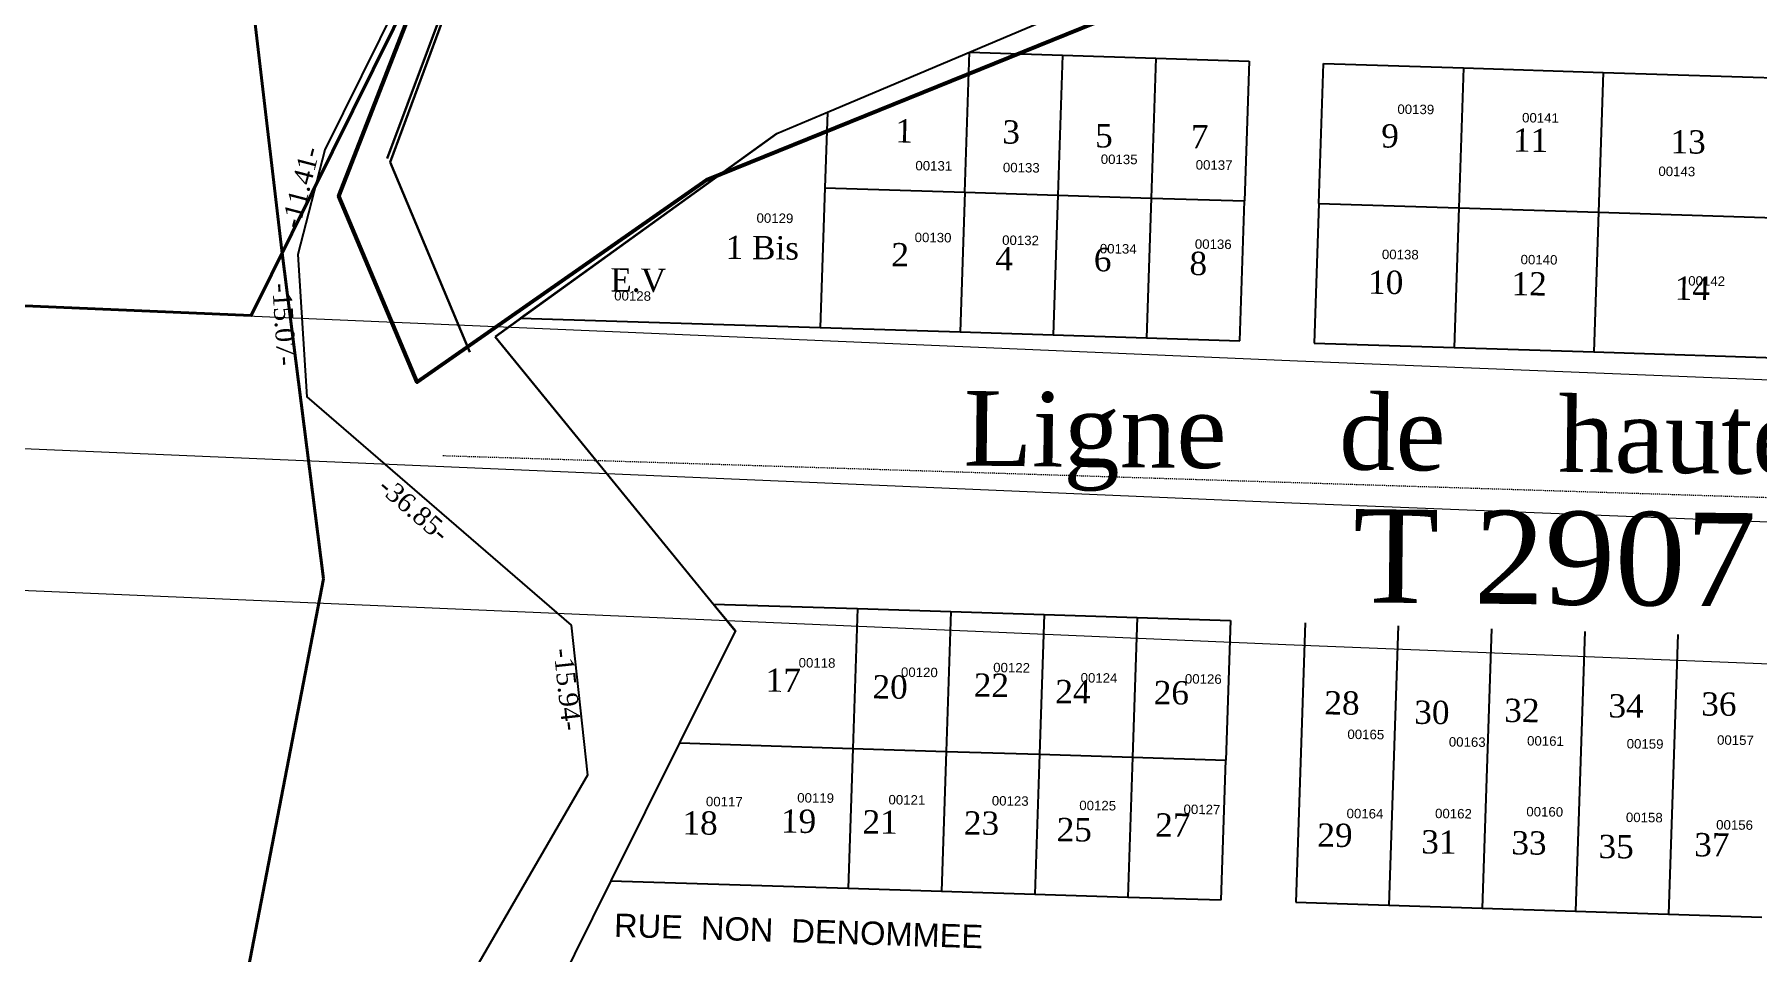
# Model space of a CAD drawing. Header units: metres. Extents: x 0 to 1324930, y 0 to 1631912.
# Drawn here: x 253078.7 to 253260.5, y 1628499 to 1628596 of the extents above; entities that cross this region are included whole.
import ezdxf
from ezdxf.enums import TextEntityAlignment as Align

# ---------------------------------------------------------------- set-up
doc = ezdxf.new("R2010")
doc.units = ezdxf.units.M
doc.header["$MEASUREMENT"] = 0
doc.linetypes.add('DGN Style 4', pattern=[0.103896, 0.051948, -0.025974, 0, -0.025974])
for name, color, linetype in [('A_revoir_niveau_0', 7, 'Continuous'), ('limites_parcelles', 7, 'Continuous'), ('limites_sections', 7, 'Continuous'), ('limites_tf', 7, 'Continuous'), ('numero_lot', 7, 'Continuous'), ('numero_parcelle', 7, 'Continuous'), ('toponymie', 7, 'Continuous')]:
    doc.layers.add(name, color=color, linetype=linetype)
for name, color, linetype, lineweight in [('Cotation Linéaire', 7, 'Continuous', 0), ('emprise_ht_pik_rufisque', 7, 'Continuous', 0), ('MORCELLEMENT', 7, 'Continuous', 0), ('Nom_rues', 7, 'Continuous', 0)]:
    doc.layers.add(name, color=color, linetype=linetype, lineweight=lineweight)
doc.layers.add('Lignes HT Vectorisées', color=6, linetype='Continuous', lineweight=0, true_color=0xff00ff)
doc.styles.add('Style-Arial', font='arial.ttf')
doc.styles.add('Style-FANCY', font='times.ttf')
doc.styles.add('Times 1.0', font='times.ttf', dxfattribs={"width": 0.99, "height": 0.0254})

# ---------------------------------------------------------------- blocks, each defined once
blk = doc.blocks.new('*U133')
at = {"elevation": 0.00936, "flags": 128}
blk.add_lwpolyline([(0.12116, 0.29601), (0.18016, 0.29651), (0.1819, 0.23655), (0.19943, 0.20056), (0.21399, 0.17116), (0.2221, 0.1548), (0.22525, 0.14859), (0.22604, 0.14586), (0.18744, 0.06792), (0.18457, 0.05687), (0.18554, 0.04184), (0.21342, 0.01775), (0.21517, 0.0019), (0.19493, -0.03301), (0.17801, -0.06391), (0.16466, -0.10389), (0.16244, -0.10544), (0.15233, -0.10497), (0.15038, -0.11432), (0.15123, -0.13939)], dxfattribs=at)
at = {"layer": 'Cotation Linéaire', "style": 'Times 1.0', "width": 0.99}
blk.add_text('-11.41-', height=0.002, rotation=75.4592, dxfattribs=at).set_placement((0.1839, 0.06423, -0.0018), align=Align.TOP_CENTER)
for s, rotation, p in [('-15.07-', 273.6695, (0.18216, 0.04943, -0.0018)), ('-36.85-', 319.1755, (0.19622, 0.02924, -0.0018)), ('-15.94-', 276.314, (0.21205, 0.01087, -0.0018))]:
    blk.add_text(s, height=0.002, rotation=rotation, dxfattribs=at).set_placement(p, align=Align.CENTER)

msp = doc.modelspace()

# ---------------------------------------------------------------- linework, layer by layer
at = {"layer": 'A_revoir_niveau_0', "color": 7, "linetype": 'DGN Style 4', "lineweight": 0}
msp.add_line((253121.78257, 1628551.50395), (253363.97672, 1628543.85511), dxfattribs=at)
at = {"layer": 'A_revoir_niveau_0', "color": 3, "linetype": 'Continuous', "lineweight": 40, "flags": 128}
for points in [[(252795.21402, 1628634.92517), (252851.99881, 1628741.45067), (252957.04564, 1628806.69164), (253094.46447, 1628810.40394), (253097.83907, 1628753.33606), (253101.16962, 1628724.56393), (253098.37103, 1628671.49584), (253099.80356, 1628615.61471), (253104.78277, 1628573.14803), (253109.19722, 1628538.48243)], [(253109.19722, 1628538.48243), (253089.24729, 1628435.10641), (253070.93649, 1628409.58108), (253073.5652, 1628378.64433), (253056.61771, 1628297.5597), (253053.67809, 1628253.23787), (253051.37063, 1628252.41937), (252728.26832, 1628372.59404), (252751.31723, 1628578.89352), (252757.47303, 1628618.09788), (252795.21402, 1628634.92517)]]:
    msp.add_lwpolyline(points, dxfattribs=at)
at = {"layer": 'A_revoir_niveau_0', "color": 1, "linetype": 'Continuous', "lineweight": 40, "flags": 128}
msp.add_lwpolyline([(252951.69328, 1628572.70393), (253055.79028, 1628719.48493), (253110.19928, 1628739.72293), (253148.81328, 1628661.60893), (253101.55528, 1628566.28293), (252951.69328, 1628572.70393)], close=True, dxfattribs=at)
at = {"layer": 'emprise_ht_pik_rufisque', "color": 1}
for p, q in [((252903.24677, 1628574.72799), (253211.99417, 1628561.49974)), ((253211.99417, 1628561.49974), (253915.36692, 1628533.45153)), ((253210.75441, 1628531.52534), (252902.79736, 1628544.71971)), ((253925.76349, 1628503.0131), (253210.75441, 1628531.52534))]:
    msp.add_line(p, q, dxfattribs=at)
at = {"layer": 'Lignes HT Vectorisées', "color": 5, "flags": 128}
msp.add_lwpolyline([(252238.11574, 1628531.22831), (252321.66409, 1628595.65976), (252410.12055, 1628620.07157), (252571.30276, 1628537.02192), (252902.60468, 1628559.74173), (253211.37429, 1628546.51252), (253598.51754, 1628531.07451), (253921.49096, 1628519.00911), (254251.54553, 1628795.95567)], dxfattribs=at)
at = {"layer": 'limites_parcelles'}
for p, q in [((253162.37231, 1628587.76037), (253407.05842, 1628691.20111)), ((253176.86663, 1628579.30815), (253177.35861, 1628594.09059)), ((253177.35861, 1628594.09059), (253187.1967, 1628593.77176)), ((253187.1967, 1628593.77176), (253186.70548, 1628578.99755)), ((253187.1967, 1628593.77176), (253197.03476, 1628593.45292)), ((253197.03476, 1628593.45292), (253196.54381, 1628578.68697)), ((253197.03476, 1628593.45292), (253206.87382, 1628593.13405)), ((253206.87382, 1628593.13405), (253206.38364, 1628578.37634)), ((253214.24068, 1628578.12931), (253214.71904, 1628592.88735)), ((253214.71904, 1628592.88735), (253229.50268, 1628592.42059)), ((253229.50268, 1628592.42059), (253229.01152, 1628577.66278)), ((253229.50268, 1628592.42063), (253229.50268, 1628592.42059)), ((253229.50268, 1628592.42059), (253244.25971, 1628591.95466)), ((253244.25971, 1628591.95466), (253243.76954, 1628577.19667)), ((253244.25972, 1628591.95475), (253244.25971, 1628591.95466)), ((253244.25971, 1628591.95466), (253283.61513, 1628590.71209)), ((253157.05566, 1628585.51277), (253162.37231, 1628587.76037)), ((253162.37231, 1628587.76037), (253162.1069, 1628579.77409)), ((253130.00079, 1628566.01513), (253157.05566, 1628585.51277)), ((253162.1069, 1628579.77409), (253161.61648, 1628565.0168)), ((253162.1069, 1628579.77409), (253176.86663, 1628579.30815)), ((253176.86663, 1628579.30815), (253176.37548, 1628564.55075)), ((253176.86663, 1628579.30815), (253186.70548, 1628578.99755)), ((253186.70548, 1628578.99755), (253186.21482, 1628564.24006)), ((253186.70548, 1628578.99755), (253196.54381, 1628578.68697)), ((253196.54381, 1628578.68697), (253196.05315, 1628563.92939)), ((253196.54381, 1628578.68697), (253206.38364, 1628578.37634)), ((253205.89347, 1628563.61866), (253206.38364, 1628578.37634)), ((253214.24068, 1628578.12931), (253213.76238, 1628563.37321)), ((253214.24068, 1628578.12931), (253229.01152, 1628577.66278)), ((253229.01152, 1628577.66278), (253228.52044, 1628562.90696)), ((253229.01152, 1628577.66278), (253243.76954, 1628577.19667)), ((253243.76954, 1628577.19667), (253243.27943, 1628562.44068)), ((253243.76954, 1628577.19667), (253283.12396, 1628575.95372)), ((253130.00079, 1628566.01513), (253127.29841, 1628564.06761)), ((253130.00079, 1628566.01513), (253161.61648, 1628565.0168)), ((253161.61648, 1628565.0168), (253176.37548, 1628564.55075)), ((253127.29841, 1628564.06761), (253150.36614, 1628535.8281)), ((253176.37548, 1628564.55075), (253186.21482, 1628564.24006)), ((253186.21482, 1628564.24006), (253196.05315, 1628563.92939)), ((253196.05315, 1628563.92939), (253205.89347, 1628563.61866)), ((253213.76238, 1628563.37321), (253228.52044, 1628562.90696)), ((253228.52044, 1628562.90696), (253243.27943, 1628562.44068)), ((253243.27943, 1628562.44068), (253282.63285, 1628561.19739)), ((253150.36614, 1628535.8281), (253152.65892, 1628533.02127)), ((253150.36614, 1628535.8281), (253165.5559, 1628535.34859)), ((253165.5559, 1628535.34859), (253165.06525, 1628520.59075)), ((253165.5559, 1628535.34859), (253175.39426, 1628535.03801)), ((253175.39426, 1628535.03801), (253174.9041, 1628520.2802)), ((253175.39426, 1628535.03801), (253185.23458, 1628534.72737)), ((253185.23458, 1628534.72737), (253184.74343, 1628519.96964)), ((253185.23458, 1628534.72737), (253195.07196, 1628534.41683)), ((253195.07196, 1628534.41683), (253194.5813, 1628519.65912)), ((253195.07196, 1628534.41683), (253204.9113, 1628534.10622)), ((253204.9113, 1628534.10622), (253204.42113, 1628519.34849)), ((253152.65892, 1628533.02127), (253146.76459, 1628521.16839)), ((253212.78107, 1628533.8571), (253211.80083, 1628504.34372)), ((253222.61986, 1628533.52875), (253221.63822, 1628504.03305)), ((253232.45669, 1628533.20167), (253231.47657, 1628503.72236)), ((253242.29717, 1628532.92553), (253241.31689, 1628503.4116)), ((253252.13651, 1628532.61498), (253251.15426, 1628503.10093)), ((253146.76459, 1628521.16839), (253139.53192, 1628506.62425)), ((253146.76459, 1628521.16839), (253165.06525, 1628520.59075)), ((253165.06525, 1628520.59075), (253164.57462, 1628505.83393)), ((253165.06525, 1628520.59075), (253174.9041, 1628520.2802)), ((253174.9041, 1628520.2802), (253174.41396, 1628505.52341)), ((253174.9041, 1628520.2802), (253184.74343, 1628519.96964)), ((253184.74343, 1628519.96964), (253184.25238, 1628505.21292)), ((253184.74343, 1628519.96964), (253194.5813, 1628519.65912)), ((253194.5813, 1628519.65912), (253194.09071, 1628504.90243)), ((253194.5813, 1628519.65912), (253204.42113, 1628519.34849)), ((253203.931, 1628504.59188), (253204.42113, 1628519.34849)), ((253139.53192, 1628506.62425), (253118.61123, 1628464.55491)), ((253139.53192, 1628506.62425), (253164.57462, 1628505.83393)), ((253164.57462, 1628505.83393), (253174.41396, 1628505.52341)), ((253174.41396, 1628505.52341), (253184.25238, 1628505.21292)), ((253184.25238, 1628505.21292), (253194.09071, 1628504.90243)), ((253194.09071, 1628504.90243), (253203.931, 1628504.59188)), ((253211.80083, 1628504.34372), (253221.63822, 1628504.03305)), ((253221.63822, 1628504.03305), (253231.47657, 1628503.72236)), ((253231.47657, 1628503.72236), (253241.31689, 1628503.4116)), ((253241.31689, 1628503.4116), (253251.15426, 1628503.10093)), ((253251.15426, 1628503.10093), (253260.9936, 1628502.7902))]:
    msp.add_line(p, q, dxfattribs=at)
at = {"layer": 'limites_sections', "color": 112, "linetype": 'Continuous', "lineweight": 40, "extrusion": (-1.87173e-09, -9.63983e-10, 1), "elevation": -0.00205, "flags": 128}
msp.add_lwpolyline([(253469.82084, 1628503.17614), (253488.58964, 1628500.41443), (253454.87949, 1628458.45481), (253455.86901, 1628419.14669), (253456.67725, 1628387.03977), (253456.72541, 1628385.12663), (253456.8268, 1628378.59077), (253456.09285, 1628349.73443), (253454.03286, 1628268.7428), (253388.28287, 1628177.21207), (253374.26849, 1628101.94024), (253305.37539, 1628033.50285), (252724.25043, 1628275.00653), (252729.81031, 1628341.80532), (252735.30242, 1628407.78978), (252753.24186, 1628623.32182), (252721.72186, 1628619.43782), (252719.11116, 1628633.48746), (252714.79736, 1628656.70232), (252707.87286, 1628693.96682), (252708.1785, 1628714.65705), (252708.49991, 1628736.41507), (252708.92257, 1628765.02786), (252709.54665, 1628807.27601), (252710.02398, 1628836.27541), (252766.51681, 1628874.56219), (252777.80737, 1628875.20736), (252792.59454, 1628876.05234), (252806.68043, 1628876.85725), (252821.79945, 1628877.72119), (252840.09874, 1628878.76687), (252853.87009, 1628879.5538), (252869.67308, 1628880.45683), (252881.50225, 1628881.13278), (252890.23491, 1628881.63179), (252896.72449, 1628882.00262), (252900.6388, 1628882.2263), (252915.41934, 1628884.05997), (252947.8723, 1628888.08609), (252995.1058, 1628893.94587), (253038.77185, 1628895.22744), (253072.39909, 1628896.21438), (253084.09137, 1628889.07052), (253103.78085, 1628877.04045), (253120.36733, 1628866.90627), (253135.16261, 1628857.86651), (253140.02365, 1628843.37896), (253144.88469, 1628828.89142), (253158.88819, 1628822.54624), (253184.20263, 1628811.07591), (253223.52056, 1628793.26041), (253250.15887, 1628785.95727), (253263.79345, 1628773.4373), (253279.13654, 1628744.45583), (253296.18444, 1628717.17928), (253350.96302, 1628668.58952), (253387.61075, 1628636.0822), (253479.03706, 1628554.98513), (253469.82084, 1628503.17614)], close=True, dxfattribs=at)
at = {"layer": 'limites_tf', "color": 1, "linetype": 'Continuous', "lineweight": 0}
for p, q in [((253157.05549, 1628585.46067), (253407.05824, 1628691.14804)), ((253127.29923, 1628564.01551), (253157.05549, 1628585.46067)), ((253152.65874, 1628532.9682), (253127.29923, 1628564.01551)), ((253118.61205, 1628464.50281), (253152.65874, 1628532.9682))]:
    msp.add_line(p, q, dxfattribs=at)
at = {"layer": 'limites_tf', "color": 5, "linetype": 'Continuous', "lineweight": 30}
msp.add_line((253147.37981, 1628666.86242), (253115.90091, 1628582.8494), dxfattribs=at)
at = {"layer": 'limites_tf', "color": 1, "linetype": 'Continuous', "lineweight": 30}
for p, q in [((253116.23624, 1628582.47515), (253147.10178, 1628666.22584)), ((253124.62892, 1628562.43475), (253116.23624, 1628582.47515))]:
    msp.add_line(p, q, dxfattribs=at)
at = {"layer": 'MORCELLEMENT', "color": 7, "linetype": 'Continuous', "lineweight": 53, "elevation": -0.00001, "flags": 128}
msp.add_lwpolyline([(253363.74432, 1628929.2455), (253317.99789, 1628812.01553), (253290.22872, 1628763.51508), (253307.35659, 1628742.64673), (253352.8768, 1628702.49026), (253408.15962, 1628687.53054), (253405.21882, 1628684.04518), (253149.62764, 1628580.58788), (253119.06804, 1628559.26838), (253110.82118, 1628578.89743), (253143.40622, 1628662.48542), (253353.16221, 1629049.19806)], dxfattribs=at)

# ---------------------------------------------------------------- block references
at = {"layer": 'A_revoir_niveau_0', "xscale": 1000, "yscale": 1000, "zscale": 1000}
msp.add_blockref('*U133', (252921.90136, 1628515.85229, -9.359), dxfattribs=at)

# ---------------------------------------------------------------- texts
at = {"layer": 'Nom_rues', "color": 7, "linetype": 'Continuous', "lineweight": 0, "style": 'Style-Arial'}
msp.add_text('RUE  NON  DENOMMEE', height=2.460909, rotation=358.19483, dxfattribs=at).set_placement((253139.83081, 1628500.71408))
at = {"layer": 'numero_lot', "color": 7, "linetype": 'Continuous', "lineweight": 0, "style": 'Style-FANCY'}
for s, height, p in [('1', 2.46091, (253170.47947, 1628585.78026)), ('3', 2.46091, (253181.77066, 1628585.66245)), ('5', 2.46091, (253191.56342, 1628585.26299)), ('7', 2.46091, (253201.65653, 1628585.15768)), ('9', 2.46091, (253221.75731, 1628585.24821)), ('11', 2.460911, (253236.58643, 1628584.79619)), ('13', 2.460911, (253253.21849, 1628584.62266)), ('1 Bis', 2.460911, (253155.50654, 1628573.45308)), ('2', 2.46091, (253170.05677, 1628572.70669)), ('4', 2.46091, (253181.03671, 1628572.29483)), ('6', 2.46091, (253191.42798, 1628572.1874)), ('8', 2.46091, (253201.517, 1628571.78386)), ('E.V', 2.460911, (253142.40934, 1628570.02417)), ('10', 2.460911, (253221.29863, 1628569.79666)), ('12', 2.460911, (253236.43733, 1628569.63969)), ('14', 2.460911, (253253.65188, 1628569.16279)), ('17', 2.460911, (253157.70901, 1628527.79055)), ('20', 2.460911, (253168.99302, 1628527.07823)), ('22', 2.460911, (253179.68277, 1628527.26399)), ('24', 2.460911, (253188.28545, 1628526.57965)), ('26', 2.460911, (253198.67475, 1628526.47224)), ('28', 2.460911, (253216.68422, 1628525.39147)), ('30', 2.460911, (253226.17351, 1628524.40058)), ('32', 2.460911, (253235.67521, 1628524.59973)), ('34', 2.460911, (253246.66542, 1628525.07866)), ('36', 2.460911, (253256.46526, 1628525.27371)), ('19', 2.460911, (253159.33459, 1628512.91282)), ('21', 2.460911, (253167.94434, 1628512.82201)), ('18', 2.460911, (253148.94209, 1628512.72298)), ('23', 2.460911, (253178.64003, 1628512.71042)), ('25', 2.460911, (253188.42968, 1628512.01369)), ('27', 2.460911, (253198.82626, 1628512.49981)), ('29', 2.460911, (253215.94494, 1628511.42932)), ('31', 2.460911, (253226.91264, 1628510.7203)), ('33', 2.460911, (253236.42027, 1628510.62208)), ('35', 2.460911, (253245.6195, 1628510.2298)), ('37', 2.460911, (253255.71669, 1628510.42076))]:
    msp.add_text(s, height=height, rotation=359.40223, dxfattribs=at).set_placement(p, align=Align.MIDDLE_CENTER)
at = {"layer": 'numero_parcelle', "color": 5, "lineweight": 0, "style": 'Style-Arial'}
for s, p in [('00139', (253222.53651, 1628588.5732)), ('00141', (253235.6957, 1628587.67362)), ('00135', (253191.23062, 1628583.29338)), ('00131', (253171.66719, 1628582.61226)), ('00133', (253180.90282, 1628582.41755)), ('00137', (253201.24824, 1628582.69707)), ('00143', (253250.0828, 1628582.01543)), ('00129', (253154.90309, 1628577.08236)), ('00130', (253171.58818, 1628575.03946)), ('00132', (253180.82278, 1628574.7464)), ('00136', (253201.16102, 1628574.33748)), ('00134', (253191.13211, 1628573.85197)), ('00138', (253220.9025, 1628573.24628)), ('00140', (253235.53948, 1628572.70013)), ('00142', (253253.22971, 1628570.45003)), ('00128', (253139.88, 1628568.87861)), ('00118', (253159.34543, 1628530.14348)), ('00120', (253170.14504, 1628529.14557)), ('00122', (253179.87917, 1628529.63416)), ('00124', (253189.10556, 1628528.55431)), ('00126', (253200.11094, 1628528.43949)), ('00165', (253217.26299, 1628522.58646)), ('00163', (253227.9664, 1628521.78628)), ('00161', (253236.22248, 1628521.89686)), ('00159', (253246.7345, 1628521.59046)), ('00157', (253256.27107, 1628521.98276)), ('00117', (253149.56181, 1628515.49174)), ('00119', (253159.19664, 1628515.88301)), ('00121', (253168.82532, 1628515.68419)), ('00123', (253179.73243, 1628515.57039)), ('00125', (253188.96498, 1628515.08063)), ('00127', (253199.96728, 1628514.67076)), ('00164', (253217.17578, 1628514.22688)), ('00162', (253226.51172, 1628514.22783)), ('00160', (253236.1445, 1628514.42241)), ('00158', (253246.65343, 1628513.82097)), ('00156', (253256.17769, 1628513.03309))]:
    msp.add_text(s, height=1, rotation=359.40223, dxfattribs=at).set_placement(p, align=Align.TOP_LEFT)
at = {"layer": 'toponymie', "color": 7, "linetype": 'DGN Style 4', "lineweight": 0, "style": 'Style-FANCY'}
msp.add_text('Ligne    de    haute    tension', height=7.874908, rotation=359.40223, dxfattribs=at).set_placement((253244.13659, 1628553.68563), align=Align.MIDDLE_CENTER)
at = {"layer": 'toponymie', "color": 7, "linetype": 'Continuous', "lineweight": 0, "style": 'Style-FANCY'}
msp.add_text('T 2907', height=9.843639, rotation=359.40223, dxfattribs=at).set_placement((253239.10274, 1628540.71431), align=Align.MIDDLE_CENTER)

doc.saveas('drawing.dxf')
